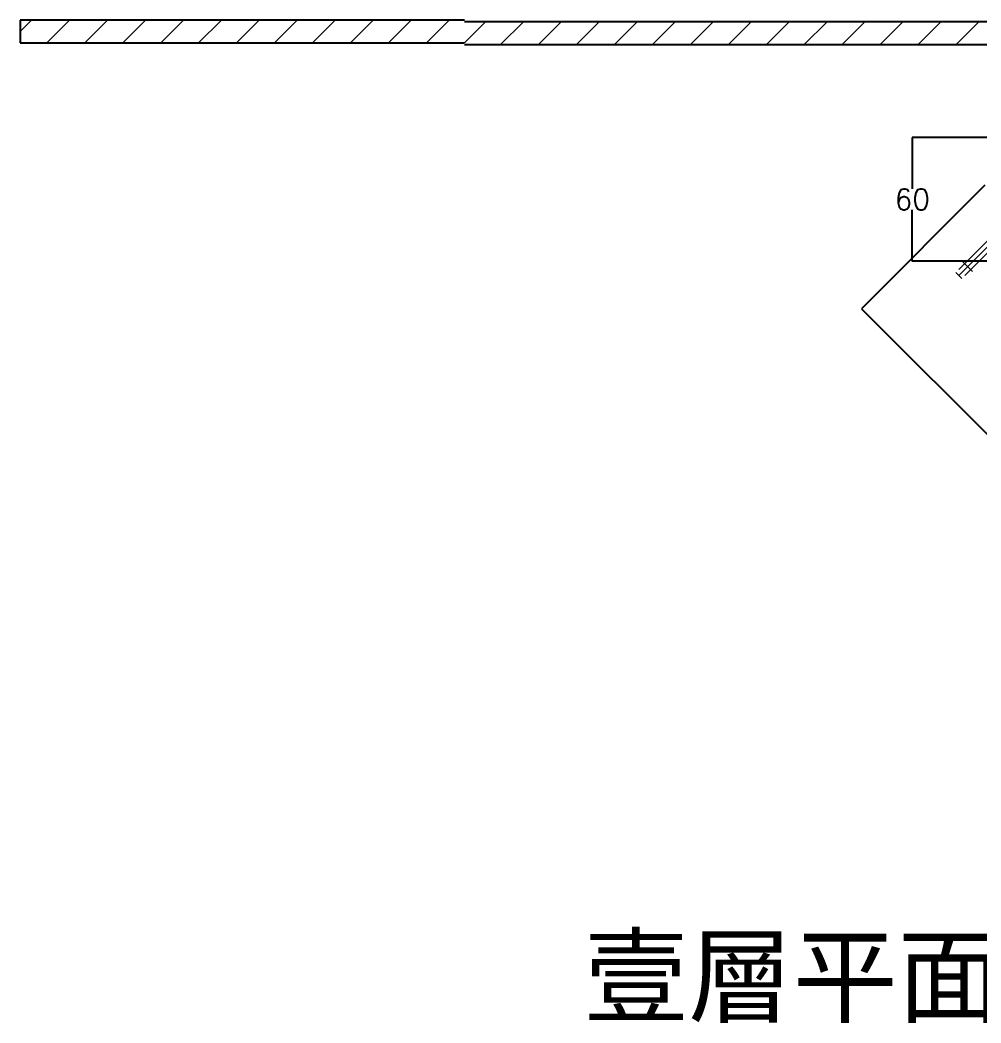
# Model space of a CAD drawing. Header units: millimetres. Extents: x -4568 to 9335, y 16555 to 21417.
# Drawn here: x -4568 to 85, y 16555 to 21410 of the extents above; entities that cross this region are included whole.
import ezdxf

# ---------------------------------------------------------------- set-up
doc = ezdxf.new("R2010")
doc.units = ezdxf.units.MM
doc.header["$MEASUREMENT"] = 0
doc.set_wipeout_variables(frame=1)
for name, pattern in [('Wipeout_Contour', [1000, 0, -1000]), ('隱藏線', [391.22222328186, 282.22222328186, -109]), ('點 & 虛線', [670.2777624130249, 352.777767181396, -176.388883590699, 0, -141.11111164093])]:
    doc.linetypes.add(name, pattern=pattern)
doc.layers.add('場地 & 景觀 - 地形', color=7, linetype='Continuous')
doc.layers.add('結構 - 承載', color=7, linetype='Continuous')
for name, color, linetype, lineweight, true_color in [('場地 & 景觀 - 地形_畫筆號__168', 7, 'Continuous', 13, 0xfe847a), ('結構 - 承載_畫筆號__69', 7, 'Continuous', 20, 0x71cebe), ('結構 - 承載_畫筆號__90', 7, 'Continuous', 20, 0x00bfbf)]:
    doc.layers.add(name, color=color, linetype=linetype, lineweight=lineweight, true_color=true_color)
doc.layers.add('場地 & 景觀 - 地形_畫筆號__47', color=7, linetype='Continuous', lineweight=25)
doc.styles.get("Standard").update_dxf_attribs({"font": 'txt', "bigfont": 'CHINESET.SHX'})
doc.styles.add('生成的_樣式_1', font='')
doc.styles.get('生成的_樣式_1').set_extended_font_data('微軟正黑體')
doc.dimstyles.new('圖面放大10倍', dxfattribs={"dimtxt": 100, "dimasz": 0.18, "dimexe": 0.18, "dimexo": 0.0625, "dimgap": 0.09, "dimtad": 0, "dimtih": 1, "dimtoh": 1, "dimdec": 0, "dimlfac": 0.1, "dimzin": 0, "dimdsep": 46, "dimtxsty": 'Standard', "dimcen": 0.09, "dimadec": 0, "dimazin": 0, "dimtfac": 1, "dimtdec": 0, "dimtofl": 0, "dimtmove": 0, "dimatfit": 3, "dimfxl": 1, "dimtolj": 1, "dimtzin": 0, "dimarcsym": 0})
pattern_1 = [(44.99999999999999, (0, 0), (-91.92387818248316, 91.92387818248324), [])]

# ---------------------------------------------------------------- blocks, each defined once
blk = doc.blocks.new('牆_1', base_point=(-4568.393383232627, 21725.80885679))
at = {"color": 254, "linetype": 'Wipeout_Contour', "lineweight": 0, "ltscale": 88338.41198787843}
blk.add_wipeout([(-4568.393383232627, 21725.808856789998), (-2416.4599311117054, 21725.808856789998), (-2416.4599311117054, 21835.808856789994), (-4568.393383232627, 21835.808856789994)], dxfattribs=at).dxf.layer = '場地 & 景觀 - 地形'
at = {"layer": '場地 & 景觀 - 地形_畫筆號__168', "linetype": 'Continuous', "lineweight": 13, "true_color": 0xfe847a}
h = blk.add_hatch(dxfattribs=at)
h.set_pattern_fill('簡單磚', color=11, style=0, pattern_type=2)
h.set_pattern_definition(pattern_1)
h.paths.add_polyline_path([(-4568.393383232627, 21725.80885679), (-2416.459931111706, 21725.80885679), (-2416.459931111706, 21835.80885678999), (-4568.393383232627, 21835.80885678999)])
at = {"layer": '場地 & 景觀 - 地形_畫筆號__47', "color": 7, "linetype": 'Continuous', "lineweight": 25, "flags": 128}
for points in [[(-2416.459931111706, 21835.80885678999), (-4568.393383232627, 21835.80885678999)], [(-4568.393383232627, 21835.80885678999), (-4568.393383232627, 21725.80885679)], [(-4568.393383232627, 21725.80885679), (-2416.459931111706, 21725.80885679)]]:
    blk.add_lwpolyline(points, dxfattribs=at)
blk = doc.blocks.new('牆_2', base_point=(-2416.459931111706, 21725.80885679))
at = {"color": 254, "linetype": 'Wipeout_Contour', "lineweight": 0, "ltscale": 91222.43940808508}
blk.add_wipeout([(-2416.4599311117063, 21725.808856789998), (9334.600026173734, 21725.808856789998), (9334.600026173734, 21835.808856789994), (-2416.4599311117063, 21835.808856789994)], dxfattribs=at).dxf.layer = '場地 & 景觀 - 地形'
at = {"layer": '場地 & 景觀 - 地形_畫筆號__168', "linetype": 'Continuous', "lineweight": 13, "true_color": 0xfe847a}
h = blk.add_hatch(dxfattribs=at)
h.set_pattern_fill('簡單磚', color=11, style=0, pattern_type=2)
h.set_pattern_definition(pattern_1)
h.paths.add_polyline_path([(-2416.459931111707, 21725.80885679), (9334.600026173732, 21725.80885679), (9334.600026173732, 21835.80885678999), (-2416.459931111707, 21835.80885678999)])
at = {"layer": '場地 & 景觀 - 地形_畫筆號__47', "color": 7, "linetype": 'Continuous', "lineweight": 25, "flags": 128}
for points in [[(9334.600026173732, 21835.80885678999), (-2416.459931111707, 21835.80885678999)], [(9334.600026173732, 21725.80885679), (9334.600026173732, 21835.80885678999)], [(-2416.459931111707, 21725.80885679), (9334.600026173732, 21725.80885679)]]:
    blk.add_lwpolyline(points, dxfattribs=at)
blk = doc.blocks.new('梁_28', base_point=(192.2257618916316, 20387.54688196733))
at = {"layer": '結構 - 承載_畫筆號__69', "color": 123, "linetype": '點 & 虛線', "lineweight": 20, "true_color": 0x71cebe}
blk.add_line((192.2257618916316, 20387.54688196733), (-21.98780048146531, 20173.33331959423), dxfattribs=at)
at = {"layer": '結構 - 承載_畫筆號__69', "color": 123, "linetype": 'Continuous', "lineweight": 20, "true_color": 0x71cebe}
blk.add_line((44.00883242927989, 20192.18950042587), (-3.131619649823232, 20239.32995250497), dxfattribs=at)
at = {"layer": '結構 - 承載_畫筆號__90', "color": 132, "linetype": '隱藏線', "lineweight": 20, "true_color": 0x00bfbf}
for p, q in [((178.0836262679024, 20401.68901759106), (-36.12993610519627, 20187.47545521796)), ((206.367897515363, 20373.40474634359), (-7.845664857734375, 20159.1911839705)), ((-36.12993610519626, 20187.47545521796), (-7.845664857734375, 20159.1911839705))]:
    blk.add_line(p, q, dxfattribs=at)
blk = doc.blocks.new('*D70')
at = {"color": 0, "lineweight": -2, "transparency": 16777216}
for p, q in [((104.4755812955336, 20610.9236850933), (-493.7357262581318, 20012.71237753964)), ((-493.4811678169062, 20012.71237753964), (884.6572509593061, 18634.57395876343)), ((2362.975669735522, 17156.25553998721), (984.8372509593064, 18534.39395876343)), ((2961.18697728919, 17754.21228909965), (2362.975669735524, 17156.00098154599))]:
    blk.add_line(p, q, dxfattribs=at)
at = {"color": 0, "transparency": 16777216}
for points in [[(-493.4599546134705, 20012.73359074308), (-493.502381020342, 20012.6911643362), (-493.608447037519, 20012.83965676025)], [(2362.996882938958, 17156.27675319065), (2362.954456532087, 17156.23432678378), (2363.102948956137, 17156.1282607666)]]:
    blk.add_solid(points, dxfattribs=at)
at = {"layer": 'Defpoints', "color": 0, "transparency": 16777216}
for p in [(104.5197754693563, 20610.96787926713), (2961.231171463014, 17754.25648327348), (2363.102948956137, 17156.1282607666)]:
    blk.add_point(p, dxfattribs=at)
at = {"color": 0, "transparency": 16777216, "insert": (934.7472509593081, 18584.48395876343), "char_height": 100, "attachment_point": 5}
blk.add_mtext('\\A1;404', dxfattribs=at)
blk = doc.blocks.new('*D75')
at = {"color": 0, "lineweight": -2, "transparency": 16777216}
for p, q in [((192.1632618916309, 20841.96246969575), (-247.3450722932245, 20841.96246969575)), ((-247.1650722932245, 20841.78246969575), (-247.1650722932246, 20592.05246969575)), ((-247.1650722932247, 20242.14246969575), (-247.1650722932246, 20491.87246969575)), ((192.1632618916308, 20241.96246969575), (-247.3450722932246, 20241.96246969575))]:
    blk.add_line(p, q, dxfattribs=at)
at = {"color": 0, "transparency": 16777216}
for points in [[(-247.1950722932245, 20841.78246969575), (-247.1350722932245, 20841.78246969575), (-247.1650722932245, 20841.96246969575)], [(-247.1950722932247, 20242.14246969575), (-247.1350722932247, 20242.14246969575), (-247.1650722932247, 20241.96246969575)]]:
    blk.add_solid(points, dxfattribs=at)
at = {"layer": 'Defpoints', "color": 0, "transparency": 16777216}
for p in [(-247.1650722932245, 20841.96246969575), (192.2257618916309, 20841.96246969575), (192.2257618916308, 20241.96246969575)]:
    blk.add_point(p, dxfattribs=at)
at = {"color": 0, "transparency": 16777216, "insert": (-247.1650722932279, 20541.96246969575), "char_height": 100, "attachment_point": 5}
blk.add_mtext('\\A1;60', dxfattribs=at)

msp = doc.modelspace()

# ---------------------------------------------------------------- block references
at = {"layer": '場地 & 景觀 - 地形', "color": 7, "lineweight": 25}
msp.add_blockref('牆_1', (-4568.393383232627, 21299.86019013262), dxfattribs=at)
at = {"layer": '結構 - 承載', "color": 132, "lineweight": 20, "true_color": 0x00bfbf}
msp.add_blockref('梁_28', (192.2257618916316, 20387.54688196733), dxfattribs=at)

# ---------------------------------------------------------------- texts
at = {"style": '生成的_樣式_1'}
msp.add_text('壹層平面圖 S：1/30 ', height=371.4647106388439, dxfattribs=at).set_placement((-1838.91922312096, 16595.5345863705))

# ---------------------------------------------------------------- dimensions: what is measured, and where the dimension line sits
for p1, p2, distance, picture, middle in [((192.2257618916308, 20241.96246969575), (192.2257618916309, 20841.96246969575), 439.39083418485546, '*D75', (-247.1650722932279, 20541.96246969575)), ((104.5197754693572, 20610.96787926713), (2961.231171463013, 17754.25648327348), -845.8810443073387, '*D70', (934.7472509593081, 18584.48395876343))]:
    dim = msp.add_aligned_dim(p1=p1, p2=p2, distance=distance, dimstyle='圖面放大10倍')
    dim.commit()
    dim.dimension.update_dxf_attribs({"geometry": picture, "text_midpoint": middle})

# ---------------------------------------------------------------- next in the draw order: block references
at = {"layer": '場地 & 景觀 - 地形', "color": 7, "lineweight": 25}
msp.add_blockref('牆_2', (-2416.459931111706, 21291.53273263286), dxfattribs=at)

doc.saveas('drawing.dxf')
